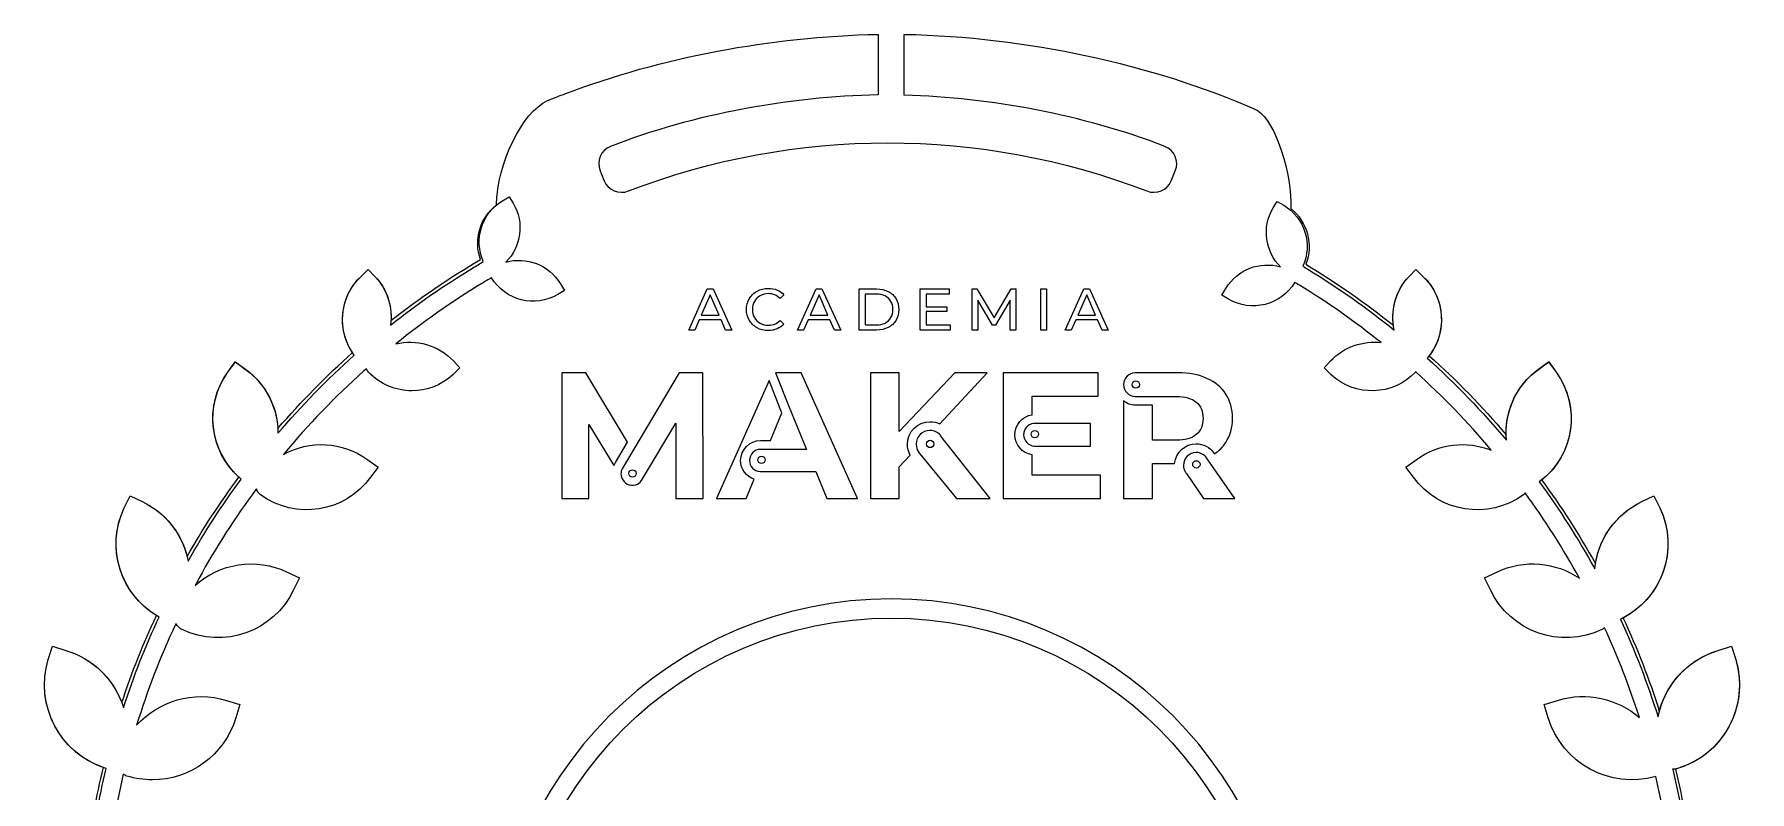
# Model space of a CAD drawing. Extents: x 56.4 to 126.1, y 203.2 to 274.6.
# Drawn here: x 58.5 to 124.1, y 245.6 to 274.6 of the extents above; entities that cross this region are included whole.
import ezdxf

# ---------------------------------------------------------------- set-up
doc = ezdxf.new("R2010")
doc.units = 0
doc.layers.add('Capa_1', color=7, linetype='CONTINUOUS')

msp = doc.modelspace()

# ---------------------------------------------------------------- linework, layer by layer
at = {"layer": 'Capa_1', "color": 3}
for points in [[(90.726964, 274.5511), (90.726964, 272.240709)], [(91.73105, 272.23008), (91.73105, 274.5511)], [(101.934894, 268.956347), (102.090786, 269.331905)], [(70.976149, 265.318039), (71.241874, 265.569592), (71.493427, 265.303867)], [(111.029778, 265.303867), (111.281331, 265.569592), (111.547056, 265.318039)], [(65.874227, 261.64749), (66.157667, 262.03722), (66.547398, 261.75378)], [(115.975807, 261.75378), (116.365537, 262.03722), (116.648978, 261.64749)], [(114.735757, 259.255964), (114.735757, 259.312652)], [(61.909609, 256.460536), (62.132818, 256.924669), (62.593408, 256.70146)], [(119.929797, 256.70146), (120.390387, 256.924669), (120.613596, 256.460536)], [(59.007891, 250.664186), (59.163783, 251.174378), (59.673975, 251.018486)], [(122.84923, 251.018486), (123.359422, 251.174378), (123.515314, 250.664186)]]:
    msp.add_lwpolyline(points, dxfattribs=at)
at = {"layer": 'Capa_1', "color": 7}
for points in [[(76.375329, 268.195665), (76.630425, 268.348014), (76.782774, 268.096461)], [(105.831841, 267.919311), (105.980647, 268.170864), (106.235743, 268.022058)], [(70.975795, 265.318748), (71.24152, 265.570301), (71.493073, 265.304576)], [(78.586161, 265.021136), (78.73851, 264.769583), (78.483414, 264.617234)], [(106.841596, 264.967991), (106.791994, 264.985706), (106.760107, 265.017593)], [(107.15338, 265.584473), (107.164009, 265.577387)], [(111.029423, 265.304576), (111.280976, 265.570301), (111.546701, 265.318748)], [(87.129046, 264.600581), (86.983074, 264.458861)], [(90.00986, 264.827334), (90.672756, 264.827334)], [(90.672756, 263.254241), (90.00986, 263.254241), (90.00986, 264.827334)], [(90.659292, 264.63176), (90.234486, 264.63176), (90.234486, 263.449815), (90.659292, 263.449815)], [(104.127657, 264.440083), (103.872561, 264.592433), (104.02491, 264.847529)], [(86.983074, 263.625193), (87.129046, 263.483473)], [(65.873873, 261.648199), (66.157313, 262.037929), (66.547043, 261.754489)], [(71.167117, 261.77929), (71.067913, 261.694258)], [(74.493995, 262.073359), (74.745548, 261.807634), (74.479823, 261.556081)], [(108.042673, 261.556081), (107.776948, 261.807634), (108.028501, 262.073359)], [(115.975453, 261.754489), (116.365183, 262.037929), (116.648623, 261.648199)], [(79.553046, 261.623043), (78.633992, 261.623043), (78.633992, 256.822631), (79.676697, 256.822631), (79.676697, 259.640734), (80.628347, 258.076853)], [(80.637205, 258.096694), (80.647479, 258.116535), (80.693184, 258.192355), (81.15094, 258.971107), (79.553046, 261.623398), (79.553046, 261.623043)], [(84.031754, 261.623043), (83.119431, 261.623043), (81.349702, 258.639482), (81.348639, 258.641253), (80.981939, 258.018394), (80.94332, 257.953911), (80.941549, 257.950368)], [(81.729512, 257.575164), (82.996135, 259.702382), (83.003575, 256.821568), (84.045926, 256.821568), (84.032463, 261.622689), (84.031754, 261.623043)], [(86.99016, 260.242336), (86.561103, 261.327911), (84.55293, 256.822631), (85.691296, 256.822631), (85.992805, 257.552843)], [(86.215306, 257.851164), (88.346067, 257.851164), (88.771581, 256.822277), (89.937583, 256.822277), (87.790524, 261.623398), (87.79017, 261.623043)], [(87.79017, 261.623043), (86.807341, 261.623043), (87.30159, 260.370947), (87.996018, 258.694044), (86.473591, 258.694044), (86.474299, 258.695816), (86.238335, 258.697587), (86.234792, 258.697587)], [(93.667655, 261.623043), (91.5415, 259.380323), (91.5415, 261.623043), (90.4375, 261.623043), (90.4375, 256.822631), (91.5415, 256.822631), (91.5415, 258.035755), (91.959219, 258.471544)], [(93.085894, 259.668369), (94.90239, 261.623043), (93.667655, 261.623043)], [(96.616849, 260.021961), (96.616849, 260.731978), (99.140883, 260.731978), (99.140883, 261.623043), (95.512495, 261.623043), (95.512495, 256.822631), (99.229812, 256.822631), (99.229812, 257.713696), (96.616849, 257.713696)], [(102.193178, 261.623043), (101.867577, 261.623043), (101.867577, 261.622335), (100.563398, 261.622335)], [(100.1145, 260.553765), (100.1145, 256.822277), (101.22523, 256.822277), (101.22523, 258.15976), (102.067402, 258.15976)], [(100.563043, 260.718515), (101.911155, 260.717806), (102.130821, 260.717806)], [(102.130821, 259.044801), (101.22523, 259.044801), (101.22523, 260.37945), (100.563043, 260.380158)], [(104.023847, 260.806736), (104.024201, 260.806736)], [(86.232667, 259.034881), (86.613185, 259.032755), (87.051808, 260.092467), (86.989806, 260.24269), (86.99016, 260.242336)], [(96.698692, 258.824781), (98.845751, 258.824781), (98.845751, 259.688919), (96.671057, 259.688919), (96.671411, 259.688565)], [(92.280215, 258.592714), (92.330172, 258.530712), (93.722571, 256.821568), (95.018955, 256.821568), (93.132661, 259.204591), (93.133016, 259.204945)], [(93.133016, 259.204945), (93.109278, 259.234706)], [(96.616849, 257.713696), (96.616849, 258.494573)], [(103.567863, 258.557284), (103.588766, 258.527523)], [(71.223805, 258.303605), (71.613535, 258.020165), (71.330095, 257.630435)], [(102.467052, 257.843724), (102.481579, 257.82282), (102.513111, 257.777115)], [(102.51382, 257.776053), (103.173881, 256.822631), (104.367518, 256.822631), (103.492751, 258.076145), (103.492397, 258.076145)], [(103.297886, 258.355688), (103.290446, 258.365962), (103.291154, 258.365962)], [(103.492397, 258.076145), (103.308161, 258.340453)], [(111.192401, 257.630435), (110.908961, 258.020165), (111.298691, 258.303605)], [(81.299392, 257.329634), (81.37344, 257.329634)], [(81.689476, 257.507847), (81.728803, 257.574101)], [(61.909255, 256.461245), (62.132464, 256.925378), (62.593054, 256.702169)], [(119.929442, 256.702169), (120.390032, 256.925378), (120.613242, 256.461245)], [(68.144937, 254.009488), (68.605527, 253.789822), (68.385861, 253.329232)], [(114.136635, 253.329232), (113.916969, 253.789822), (114.377559, 254.009488)], [(64.761371, 253.761478), (64.718855, 253.679989)], [(91.231133, 252.984143), (91.230424, 252.984852)], [(59.007537, 250.664895), (59.163429, 251.175087), (59.673621, 251.019195)], [(122.848875, 251.019195), (123.359067, 251.175087), (123.51496, 250.664895)], [(65.820728, 249.109517), (66.33092, 248.953625), (66.175028, 248.443433)], [(116.347468, 248.443433), (116.191576, 248.953625), (116.701768, 249.109517)]]:
    msp.add_lwpolyline(points, dxfattribs=at)
for points in [[(84.728663, 263.647514), (83.892514, 263.647514), (83.719616, 263.254241), (83.488258, 263.254241), (84.200755, 264.827334), (84.423256, 264.827334), (85.137879, 263.254241), (84.901915, 263.254241), (84.729017, 263.647514)], [(84.650008, 263.827144), (84.310588, 264.598101), (83.971169, 263.827144)], [(88.890626, 263.647514), (88.054478, 263.647514), (87.881579, 263.254241), (87.650221, 263.254241), (88.362719, 264.827334), (88.585219, 264.827334), (89.299843, 263.254241), (89.063879, 263.254241), (88.89098, 263.647514)], [(88.811971, 263.827144), (88.472552, 264.598101), (88.133132, 263.827144)], [(93.483773, 263.44946), (93.483773, 263.253887), (92.342218, 263.253887), (92.342218, 264.826979), (93.45224, 264.826979), (93.45224, 264.631406), (92.566844, 264.631406), (92.566844, 264.14814), (93.355516, 264.14814), (93.355516, 263.957172), (92.566844, 263.957172), (92.566844, 263.44946)], [(95.782826, 263.254241), (95.7807, 264.400402), (95.212049, 263.445209), (95.108593, 263.445209), (94.539941, 264.39367), (94.539941, 263.254241), (94.324173, 263.254241), (94.324173, 264.827334), (94.508409, 264.827334), (95.164573, 263.721563), (95.811879, 264.827334), (95.996115, 264.827334), (95.998241, 263.254241), (95.782472, 263.254241)], [(96.946702, 264.827334), (97.171328, 264.827334), (97.171328, 263.254241), (96.946702, 263.254241)], [(99.122105, 263.647514), (98.285957, 263.647514), (98.113058, 263.254241), (97.8817, 263.254241), (98.594198, 264.827334), (98.816698, 264.827334), (99.531322, 263.254241), (99.295358, 263.254241), (99.122459, 263.647514)], [(99.04345, 263.827144), (98.704031, 264.598101), (98.364611, 263.827144), (99.043096, 263.827144)], [(86.102993, 263.34069)], [(100.579696, 261.031008)], [(96.719596, 259.138336)], [(92.719193, 258.763133)], [(86.271285, 258.154445)], [(102.897527, 257.982964)], [(81.342971, 257.637875)]]:
    msp.add_lwpolyline(points, close=True, dxfattribs=at)
at = {"layer": 'Capa_1', "color": 3}
for points in [[(78.788467, 272.290666), (82.434215, 273.672436), (86.620625, 274.466068), (90.726964, 274.5511)], [(91.73105, 274.5511), (96.42907, 274.451896), (101.148347, 273.431512), (105.219256, 271.660011)], [(78.14364, 272.042655), (78.352678, 272.127687), (78.565258, 272.209177), (78.777838, 272.287123)], [(78.777838, 272.287123), (78.781381, 272.290666), (78.784924, 272.290666), (78.788467, 272.290666)], [(90.726964, 272.240709), (87.339854, 272.169849), (83.713238, 271.510851), (80.499736, 270.270801)], [(101.693969, 270.270801), (98.565499, 271.475421), (95.029584, 272.130876), (91.73105, 272.23008)], [(76.145388, 268.035521), (76.148931, 269.612157), (77.133885, 271.582065), (78.090495, 272.017854)], [(78.090495, 272.017854), (78.10821, 272.028483), (78.125925, 272.035569), (78.14364, 272.042655)], [(105.219256, 271.660011), (105.952657, 271.178163), (106.55851, 269.194082), (106.508908, 267.893801)], [(81.187079, 268.566617), (87.564481, 271.018374), (94.629225, 271.018374), (101.006627, 268.566617)], [(80.499736, 270.270801), (80.127721, 270.129081), (79.950571, 269.700377), (80.10292, 269.331905)], [(102.090786, 269.331905), (102.243135, 269.700377), (102.065985, 270.129081), (101.693969, 270.270801)], [(80.10292, 269.331905), (80.156065, 269.2079), (80.20921, 269.080352), (80.258812, 268.956347)], [(80.258812, 268.956347), (80.411161, 268.594961), (80.818606, 268.424897), (81.187079, 268.566617)], [(101.006627, 268.566617), (101.375099, 268.424897), (101.786087, 268.594961), (101.934894, 268.956347)], [(75.532449, 265.952236), (75.26318, 266.69981), (75.507648, 267.546587), (76.145388, 268.035521)], [(106.508908, 267.893801), (107.146648, 267.390695), (107.376943, 266.52266), (107.079331, 265.768)], [(72.106366, 263.617399), (73.194068, 264.467719), (74.338457, 265.247179), (75.532449, 265.952236)], [(107.079331, 265.768), (108.248522, 265.066486), (109.36811, 264.287026), (110.43101, 263.436706)], [(70.639564, 262.39152), (70.030168, 263.298529), (70.15063, 264.542122), (70.976149, 265.318039)], [(71.493427, 265.303867), (71.907958, 264.864535), (72.113452, 264.297655), (72.113452, 263.734318)], [(110.409752, 263.737861), (110.409752, 264.301198), (110.615246, 264.864535), (111.029778, 265.303867)], [(111.547056, 265.318039), (112.408005, 264.510235), (112.500123, 263.188695), (111.802152, 262.271058)], [(72.113452, 263.734318), (72.113452, 263.695345), (72.113452, 263.656372), (72.106366, 263.617399)], [(110.43101, 263.436706), (110.416838, 263.53591), (110.409752, 263.635114), (110.409752, 263.737861)], [(67.787448, 259.500431), (68.673198, 260.524359), (69.626266, 261.491598), (70.639564, 262.39152)], [(66.547398, 261.75378), (67.3056, 261.201072), (67.73076, 260.368467), (67.787448, 259.500431)], [(111.802152, 262.271058), (112.847337, 261.335706), (113.828749, 260.329493), (114.735757, 259.255964)], [(114.735757, 259.312652), (114.735757, 260.244461), (115.16446, 261.162099), (115.975807, 261.75378)], [(66.292301, 257.636813), (65.162084, 258.657197), (64.960133, 260.386182), (65.874227, 261.64749)], [(116.648978, 261.64749), (117.598502, 260.340123), (117.346949, 258.522563), (116.099812, 257.523437)], [(64.315307, 254.607547), (64.914074, 255.656275), (65.576615, 256.669573), (66.292301, 257.636813)], [(116.099812, 257.523437), (116.847386, 256.506595), (117.534728, 255.440152), (118.154753, 254.331192)], [(63.142573, 252.350655), (61.750174, 253.186803), (61.197466, 254.961847), (61.909609, 256.460536)], [(62.593408, 256.70146), (63.486245, 256.279843), (64.088555, 255.49684), (64.315307, 254.607547)], [(118.154753, 254.331192), (118.314188, 255.330319), (118.948385, 256.237327), (119.929797, 256.70146)], [(120.613596, 256.460536), (121.354083, 254.905159), (120.726972, 253.048626), (119.21411, 252.254994)], [(61.817491, 249.023777), (62.196592, 250.164623), (62.639467, 251.277125), (63.142573, 252.350655)], [(119.21411, 252.254994), (119.745561, 251.107061), (120.209694, 249.920156), (120.595881, 248.697821)], [(61.112434, 246.543676), (59.422422, 247.121185), (58.483527, 248.942288), (59.007891, 250.664186)], [(59.673975, 251.018486), (60.697903, 250.710245), (61.463191, 249.952043), (61.817491, 249.023777)], [(120.595881, 248.697821), (120.886407, 249.77135), (121.708383, 250.674815), (122.84923, 251.018486)], [(123.515314, 250.664186), (124.050307, 248.899772), (123.054724, 247.036153), (121.290309, 246.50116)], [(60.492408, 243.145938), (60.634129, 244.300956), (60.843166, 245.434716), (61.112434, 246.543676)], [(121.290309, 246.50116), (121.261965, 246.494074), (121.237164, 246.486988), (121.212363, 246.483445)], [(121.212363, 246.483445), (121.499346, 245.296539), (121.715469, 244.08129), (121.853646, 242.848326)]]:
    msp.add_open_spline(points, degree=3, dxfattribs=at)
at = {"layer": 'Capa_1', "color": 7}
for points in [[(75.638384, 265.871456), (75.269912, 266.711147), (75.567524, 267.713817), (76.375329, 268.195665)], [(76.782774, 268.096461), (77.222106, 267.35243), (77.080386, 266.43125), (76.499334, 265.846655)], [(106.111738, 265.669505), (105.530685, 266.2541), (105.388965, 267.17528), (105.831841, 267.919311)], [(106.235743, 268.022058), (107.04709, 267.536667), (107.344702, 266.533997), (106.972687, 265.690763)], [(72.095383, 263.4445), (73.087423, 264.231046), (74.136152, 264.964448), (75.223853, 265.619903)], [(75.223853, 265.619903), (75.372659, 265.712021), (75.507293, 265.79351), (75.638384, 265.871456)], [(76.499334, 265.846655), (77.282337, 266.069864), (78.150372, 265.754537), (78.586161, 265.021136)], [(104.02491, 264.847529), (104.464242, 265.58093), (105.328734, 265.892714), (106.111738, 265.669505)], [(106.972687, 265.690763), (107.032918, 265.655333), (107.093149, 265.619903), (107.15338, 265.584473)], [(70.706527, 262.293025), (70.022727, 263.210662), (70.121931, 264.514487), (70.975795, 265.318748)], [(71.493073, 265.304576), (71.982007, 264.787298), (72.180415, 264.099955), (72.095383, 263.4445)], [(75.581696, 265.031765), (74.433764, 264.340879), (73.331891, 263.568505), (72.297334, 262.728814)], [(75.950168, 265.254974), (75.833249, 265.187657), (75.712787, 265.113254), (75.581696, 265.031765)], [(78.483414, 264.617234), (77.608293, 264.092869), (76.474533, 264.379852), (75.950168, 265.254974)], [(106.660903, 265.077824), (106.136539, 264.202702), (105.002778, 263.919262), (104.127657, 264.440083)], [(106.760107, 265.017593), (106.72822, 265.038851), (106.69279, 265.056566), (106.660903, 265.077824)], [(109.959437, 262.774873), (108.963854, 263.575591), (107.918668, 264.312535), (106.841596, 264.967991)], [(107.164009, 265.577387), (108.315484, 264.875873), (109.413815, 264.096412), (110.459, 263.253178)], [(110.459, 263.253178), (110.306651, 263.965321), (110.49443, 264.734153), (111.029423, 265.304576)], [(111.546701, 265.318748), (112.435995, 264.4826), (112.503312, 263.104372), (111.723852, 262.183192)], [(85.697673, 264.040787), (85.697673, 264.193491), (85.733458, 264.330959), (85.805381, 264.453193)], [(85.805381, 264.453193), (85.877303, 264.575426), (85.976862, 264.671087), (86.10441, 264.740884)], [(86.002371, 264.349737), (85.949226, 264.257619), (85.922654, 264.154518), (85.922654, 264.040787)], [(86.223809, 264.566569), (86.129565, 264.514132), (86.055516, 264.441855), (86.002371, 264.349737)], [(86.10441, 264.740884), (86.231604, 264.810681), (86.374032, 264.845403), (86.531342, 264.845403)], [(86.540553, 264.645223), (86.423634, 264.645223), (86.318053, 264.619005), (86.223809, 264.566569)], [(86.531342, 264.845403), (86.654284, 264.845403), (86.766597, 264.824853), (86.868281, 264.783755)], [(86.983074, 264.458861), (86.864738, 264.583221), (86.716995, 264.645223), (86.540553, 264.645223)], [(86.868281, 264.783755), (86.970319, 264.742656), (87.057123, 264.681362), (87.129046, 264.600581)], [(90.995169, 264.557711), (90.898445, 264.607313), (90.786486, 264.63176), (90.659292, 264.63176)], [(90.672756, 264.827334), (90.838922, 264.827334), (90.986666, 264.794384), (91.115631, 264.728484)], [(91.218732, 264.349737), (91.166296, 264.439021), (91.091893, 264.508109), (90.995169, 264.557711)], [(91.115631, 264.728484), (91.244596, 264.662584), (91.344509, 264.570112), (91.415723, 264.451067)], [(91.297387, 264.040787), (91.297387, 264.157706), (91.271169, 264.260808), (91.218732, 264.349737)], [(91.415723, 264.451067), (91.486937, 264.332022), (91.522367, 264.195262), (91.522367, 264.040787)], [(85.805381, 263.628382), (85.733458, 263.750615), (85.697673, 263.888084), (85.697673, 264.040787)], [(86.102993, 263.34069), (85.976508, 263.410487), (85.877303, 263.506148), (85.805381, 263.628382)], [(85.922654, 264.040787), (85.922654, 263.927057), (85.949226, 263.823956), (86.002371, 263.731838)], [(86.002371, 263.731838), (86.055516, 263.63972), (86.129211, 263.567442), (86.223809, 263.515006)], [(86.540553, 263.436351), (86.715932, 263.436351), (86.863321, 263.499417), (86.983074, 263.625193)], [(90.995169, 263.523863), (91.091893, 263.573465), (91.166296, 263.642554), (91.218732, 263.731838)], [(91.415723, 263.630508), (91.344509, 263.511463), (91.244596, 263.418991), (91.115631, 263.353091)], [(91.218732, 263.731838), (91.271169, 263.821121), (91.297387, 263.923868), (91.297387, 264.040787)], [(91.522367, 264.040787), (91.522367, 263.886312), (91.486937, 263.749907), (91.415723, 263.630508)], [(86.528861, 263.236172), (86.371552, 263.236172), (86.229478, 263.270893), (86.102993, 263.34069)], [(86.223809, 263.515006), (86.318053, 263.462569), (86.423634, 263.436351), (86.540553, 263.436351)], [(86.867218, 263.299237), (86.764471, 263.25743), (86.651804, 263.236172), (86.528861, 263.236172)], [(87.129046, 263.483473), (87.057123, 263.402693), (86.969965, 263.341045), (86.867218, 263.299237)], [(90.659292, 263.449815), (90.786486, 263.449815), (90.898445, 263.474616), (90.995169, 263.523863)], [(91.115631, 263.353091), (90.986666, 263.287191), (90.839277, 263.254241), (90.672756, 263.254241)], [(72.297334, 262.728814), (73.066165, 262.91305), (73.912943, 262.693384), (74.493995, 262.073359)], [(108.028501, 262.073359), (108.545779, 262.622524), (109.265009, 262.856362), (109.959437, 262.774873)], [(66.547043, 261.754489), (67.358391, 261.162807), (67.787094, 260.241627), (67.787094, 259.309818)], [(67.787094, 259.309818), (68.676387, 260.35146), (69.661341, 261.361215), (70.706527, 262.293025)], [(71.067913, 261.694258), (69.966039, 260.70576), (68.935026, 259.632231), (67.996131, 258.502013)], [(71.245063, 261.651742), (71.209633, 261.690715), (71.184832, 261.733231), (71.167117, 261.77929)], [(111.280976, 261.658828), (111.278614, 261.656466), (111.277433, 261.654104), (111.277433, 261.651742)], [(114.168522, 258.672078), (113.275686, 259.731435), (112.31199, 260.730561), (111.280976, 261.658828)], [(111.723852, 262.183192), (112.818639, 261.198237), (113.828394, 260.149509), (114.749575, 259.047636)], [(114.749575, 259.047636), (114.657457, 260.064477), (115.08616, 261.106119), (115.975453, 261.754489)], [(66.384065, 257.563118), (65.172359, 258.569331), (64.934978, 260.355003), (65.873873, 261.648199)], [(72.910273, 260.936055), (72.300877, 260.936055), (71.695024, 261.173436), (71.245063, 261.651742)], [(74.479823, 261.556081), (74.036948, 261.141549), (73.473611, 260.936055), (72.910273, 260.936055)], [(100.245591, 261.489118), (100.16481, 261.407629), (100.1145, 261.295316), (100.1145, 261.169893)], [(100.1145, 261.169893), (100.1145, 260.921883), (100.314679, 260.720287), (100.563043, 260.718515)], [(100.563398, 261.622335), (100.439038, 261.621272), (100.326725, 261.570607), (100.245591, 261.489118)], [(100.439038, 261.171665), (100.439038, 261.249257), (100.502104, 261.312322), (100.579696, 261.312322)], [(100.579696, 261.031008), (100.502104, 261.031008), (100.439038, 261.094073), (100.439038, 261.171665)], [(100.579696, 261.312322), (100.657287, 261.312322), (100.720353, 261.249257), (100.720353, 261.171665)], [(100.720353, 261.171665), (100.720353, 261.094073), (100.657287, 261.031008), (100.579696, 261.031008)], [(103.30072, 261.410463), (102.987519, 261.552183), (102.618338, 261.623043), (102.193178, 261.623043)], [(104.024201, 260.806736), (103.854846, 261.067501), (103.613922, 261.268389), (103.30072, 261.410463)], [(111.277433, 261.651742), (110.409398, 260.734104), (108.963854, 260.691588), (108.042673, 261.556081)], [(116.648623, 261.648199), (117.622949, 260.308944), (117.332422, 258.438239), (116.00734, 257.456828)], [(100.563043, 260.380158), (100.390499, 260.381221), (100.23319, 260.447121), (100.1145, 260.553765)], [(102.130821, 260.717806), (102.464218, 260.717806), (102.718251, 260.645884), (102.891858, 260.502038)], [(102.891858, 260.502038), (103.065465, 260.357483), (103.152623, 260.151281), (103.152623, 259.881304)], [(104.277526, 259.881304), (104.277526, 260.23773), (104.193202, 260.546325), (104.023847, 260.806736)], [(91.850095, 258.892098), (91.850095, 259.367214), (92.236991, 259.753756), (92.712461, 259.753756)], [(92.712461, 259.753756), (92.843552, 259.753756), (92.9711, 259.723995), (93.085894, 259.668369)], [(95.956788, 259.258444), (95.956788, 259.640025), (96.239519, 259.96669), (96.616849, 260.021961)], [(96.671411, 259.688565), (96.458477, 259.660575), (96.294081, 259.478465), (96.294081, 259.25809)], [(103.152623, 259.881304), (103.152623, 259.615933), (103.065465, 259.410085), (102.891858, 259.264113)], [(104.020658, 258.958706), (104.19214, 259.216637), (104.277526, 259.524878), (104.277526, 259.881304)], [(67.996131, 258.502013), (68.988171, 259.047636), (70.245937, 259.012206), (71.223805, 258.303605)], [(85.475527, 258.274199), (85.475527, 258.691918), (85.814947, 259.033109), (86.232667, 259.034881)], [(92.712461, 259.416462), (92.42229, 259.416462), (92.187389, 259.180853), (92.187389, 258.891389)], [(92.578536, 258.90379), (92.578536, 258.981382), (92.641601, 259.044447), (92.719193, 259.044447)], [(93.109278, 259.234706), (93.013262, 259.345956), (92.870834, 259.416462), (92.712461, 259.416462)], [(92.719193, 259.044447), (92.796785, 259.044447), (92.85985, 258.981382), (92.85985, 258.90379)], [(96.616849, 258.494573), (96.242354, 258.549135), (95.956788, 258.874029), (95.956788, 259.258444)], [(96.294081, 259.25809), (96.294081, 259.028149), (96.473003, 258.839661), (96.698692, 258.824781)], [(96.578939, 259.278994), (96.578939, 259.357294), (96.642004, 259.419651), (96.719596, 259.419651)], [(96.719596, 259.138336), (96.642004, 259.138336), (96.578939, 259.201402), (96.578939, 259.278994)], [(96.719596, 259.419651), (96.797896, 259.419651), (96.860253, 259.357294), (96.860253, 259.278994)], [(96.860253, 259.278994), (96.860253, 259.201402), (96.797896, 259.138336), (96.719596, 259.138336)], [(102.891858, 259.264113), (102.718251, 259.117787), (102.463864, 259.044801), (102.130821, 259.044801)], [(86.234792, 258.697587), (86.001309, 258.696524), (85.813175, 258.506974), (85.813175, 258.273844)], [(86.130628, 258.295102), (86.130628, 258.372694), (86.193694, 258.435759), (86.271285, 258.435759)], [(86.271285, 258.435759), (86.348877, 258.435759), (86.411942, 258.372694), (86.411942, 258.295102)], [(91.959219, 258.471544), (91.887296, 258.598737), (91.850095, 258.743646), (91.850095, 258.892098)], [(92.187389, 258.891389), (92.187389, 258.782973), (92.219984, 258.681644), (92.276672, 258.59732)], [(92.276672, 258.59732), (92.277735, 258.596257), (92.278798, 258.594486), (92.280215, 258.592714)], [(92.719193, 258.763133), (92.641601, 258.763133), (92.578536, 258.826198), (92.578536, 258.90379)], [(92.85985, 258.90379), (92.85985, 258.826198), (92.796785, 258.763133), (92.719193, 258.763133)], [(102.067402, 258.15976), (102.104603, 258.580668), (102.459258, 258.912647), (102.889732, 258.912647)], [(102.890441, 258.575708), (102.620464, 258.575708), (102.401861, 258.357105), (102.401861, 258.087128)], [(102.889732, 258.912647), (103.160063, 258.912647), (103.413742, 258.780139), (103.567863, 258.557284)], [(103.291154, 258.365962), (103.203288, 258.492447), (103.056608, 258.575708), (102.890441, 258.575708)], [(103.588766, 258.527523), (103.763436, 258.645151), (103.907637, 258.788997), (104.020658, 258.958706)], [(111.298691, 258.303605), (112.163184, 258.930717), (113.243799, 259.029921), (114.168522, 258.672078)], [(80.628347, 258.076853), (80.631182, 258.083585), (80.63437, 258.090317), (80.637205, 258.096694)], [(80.941549, 257.950368), (80.914622, 257.894034), (80.900095, 257.831323), (80.900095, 257.764715)], [(80.900095, 257.764715), (80.900095, 257.535837), (81.076183, 257.348058), (81.299392, 257.329634)], [(81.202313, 257.778533), (81.202313, 257.856124), (81.265379, 257.91919), (81.342971, 257.91919)], [(81.342971, 257.637875), (81.265379, 257.637875), (81.202313, 257.700941), (81.202313, 257.778533)], [(81.342971, 257.91919), (81.420562, 257.91919), (81.483628, 257.856124), (81.483628, 257.778533)], [(81.483628, 257.778533), (81.483628, 257.700941), (81.420562, 257.637875), (81.342971, 257.637875)], [(85.992805, 257.552843), (85.690942, 257.654173), (85.475527, 257.938676), (85.475527, 258.274199)], [(85.813175, 258.273844), (85.813175, 258.047446), (85.991388, 257.861793), (86.215306, 257.851164)], [(86.271285, 258.154445), (86.193694, 258.154445), (86.130628, 258.21751), (86.130628, 258.295102)], [(86.411942, 258.295102), (86.411942, 258.21751), (86.348877, 258.154445), (86.271285, 258.154445)], [(102.401861, 258.087128), (102.401861, 257.998199), (102.425599, 257.915647), (102.467052, 257.843724)], [(102.513111, 257.777115), (102.513111, 257.777115), (102.513111, 257.776407), (102.51382, 257.776053)], [(102.75687, 258.123621), (102.75687, 258.201921), (102.82029, 258.264278), (102.897527, 258.264278)], [(102.897527, 257.982964), (102.820644, 257.982964), (102.75687, 258.046384), (102.75687, 258.123621)], [(102.897527, 258.264278), (102.975827, 258.264278), (103.038184, 258.201921), (103.038184, 258.123621)], [(103.038184, 258.123621), (103.038184, 258.046738), (102.975827, 257.982964), (102.897527, 257.982964)], [(103.304618, 258.345413), (103.302492, 258.348956), (103.300012, 258.352145), (103.297886, 258.355688)], [(103.308161, 258.340453), (103.308161, 258.340453), (103.306035, 258.34435), (103.304618, 258.345413)], [(64.353926, 254.431105), (64.970408, 255.518806), (65.650664, 256.571078), (66.384065, 257.563118)], [(66.943859, 257.162759), (66.146684, 256.092773), (65.413283, 254.948383), (64.761371, 253.761478)], [(66.961574, 257.18756), (66.954488, 257.176931), (66.950945, 257.173388), (66.943859, 257.162759)], [(67.117466, 256.964351), (67.03952, 257.024582), (66.993461, 257.102528), (66.961574, 257.18756)], [(71.330095, 257.630435), (70.348684, 256.284095), (68.463807, 255.986483), (67.117466, 256.964351)], [(81.37344, 257.329634), (81.503469, 257.340263), (81.616845, 257.408289), (81.689476, 257.507847)], [(81.728803, 257.574101), (81.728803, 257.574101), (81.729512, 257.57481), (81.729512, 257.575164)], [(115.40503, 256.964351), (114.058689, 255.986483), (112.173813, 256.284095), (111.192401, 257.630435)], [(116.00734, 257.456828), (116.7868, 256.393928), (117.495401, 255.281425), (118.126055, 254.137036)], [(63.244966, 252.291132), (61.778164, 253.106023), (61.179396, 254.927125), (61.909255, 256.461245)], [(62.593054, 256.702169), (63.542578, 256.252208), (64.162603, 255.387715), (64.353926, 254.431105)], [(115.465261, 257.031668), (115.444003, 257.01041), (115.429831, 256.985609), (115.40503, 256.964351)], [(117.54146, 253.77565), (116.921434, 254.898781), (116.227006, 255.993569), (115.465261, 257.031668)], [(118.126055, 254.137036), (118.235888, 255.210565), (118.884257, 256.206149), (119.929442, 256.702169)], [(120.613242, 256.461245), (121.371444, 254.870437), (120.698274, 252.964303), (119.111009, 252.202557)], [(64.619651, 253.495753), (65.55146, 254.338987), (66.936773, 254.586997), (68.144937, 254.009488)], [(114.377559, 254.009488), (115.436917, 254.516137), (116.634451, 254.385046), (117.54146, 253.77565)], [(68.385861, 253.329232), (67.624116, 251.731338), (65.714438, 251.058168), (64.120087, 251.81637)], [(64.718855, 253.679989), (64.683425, 253.619758), (64.655081, 253.555984), (64.619651, 253.495753)], [(118.402409, 251.81637), (116.808058, 251.058168), (114.898381, 251.731338), (114.136635, 253.329232)], [(91.230424, 252.984852), (82.823591, 252.984852), (75.984181, 246.145442), (75.984181, 237.741798)], [(106.474187, 237.741089), (106.474187, 246.144734), (99.637966, 252.984143), (91.231133, 252.984143)], [(61.884454, 248.840249), (62.267098, 250.016526), (62.720602, 251.175087), (63.244966, 252.291132)], [(63.872077, 252.011235), (63.287482, 250.767642), (62.787919, 249.474446), (62.384017, 248.159993)], [(63.886249, 252.043122), (63.882706, 252.032493), (63.87562, 252.021864), (63.872077, 252.011235)], [(64.120087, 251.81637), (64.01734, 251.865972), (63.935851, 251.947461), (63.886249, 252.043122)], [(76.717937, 237.741089), (76.717937, 245.742603), (83.229264, 252.250742), (91.230778, 252.250742)], [(91.230778, 252.250742), (99.232292, 252.250742), (105.740431, 245.742958), (105.740431, 237.741089)], [(118.501613, 251.880144), (118.473269, 251.855343), (118.437839, 251.834085), (118.402409, 251.81637)], [(119.833781, 248.457605), (119.45468, 249.633881), (119.011805, 250.778271), (118.501613, 251.880144)], [(119.111009, 252.202557), (119.663717, 251.015652), (120.142022, 249.76143), (120.545925, 248.482406)], [(61.218369, 246.505411), (59.464584, 247.047491), (58.472544, 248.904023), (59.007537, 250.664895)], [(59.673621, 251.019195), (60.764865, 250.689696), (61.562041, 249.850005), (61.884454, 248.840249)], [(120.545925, 248.482406), (120.779763, 249.648053), (121.630083, 250.650723), (122.848875, 251.019195)], [(123.51496, 250.664895), (123.614164, 250.342482), (123.660223, 250.016526), (123.660223, 249.694112)], [(62.384017, 248.159993), (63.223708, 249.081173), (64.548791, 249.495704), (65.820728, 249.109517)], [(116.701768, 249.109517), (117.828443, 249.453188), (118.997633, 249.166205), (119.833781, 248.457605)], [(123.660223, 249.694112), (123.660223, 248.26274), (122.731956, 246.937658), (121.289955, 246.501868)], [(66.175028, 248.443433), (65.739239, 247.001432), (64.414157, 246.073165), (62.982784, 246.073165)], [(120.460893, 246.204256), (118.71065, 245.704693), (116.875375, 246.696733), (116.347468, 248.443433)], [(60.584172, 242.994297), (60.729435, 244.181203), (60.942015, 245.361022), (61.218369, 246.505411)], [(61.873825, 246.285745), (61.569127, 245.013808), (61.342374, 243.713526), (61.204197, 242.402616)], [(62.012002, 246.218428), (61.9624, 246.2326), (61.916341, 246.257401), (61.873825, 246.285745)], [(62.982784, 246.073165), (62.660371, 246.073165), (62.334415, 246.119224), (62.012002, 246.218428)], [(121.102176, 242.388444), (120.971085, 243.663924), (120.758505, 244.950034), (120.460893, 246.204256)], [(121.289955, 246.501868), (121.226181, 246.48061), (121.162407, 246.477067), (121.102176, 246.48061)], [(121.102176, 246.48061), (121.102176, 246.477067), (121.102176, 246.473524), (121.105719, 246.469981)], [(121.105719, 246.469981), (121.403331, 245.229931), (121.622997, 243.954451), (121.761174, 242.668341)]]:
    msp.add_open_spline(points, degree=3, dxfattribs=at)

doc.saveas('drawing.dxf')
